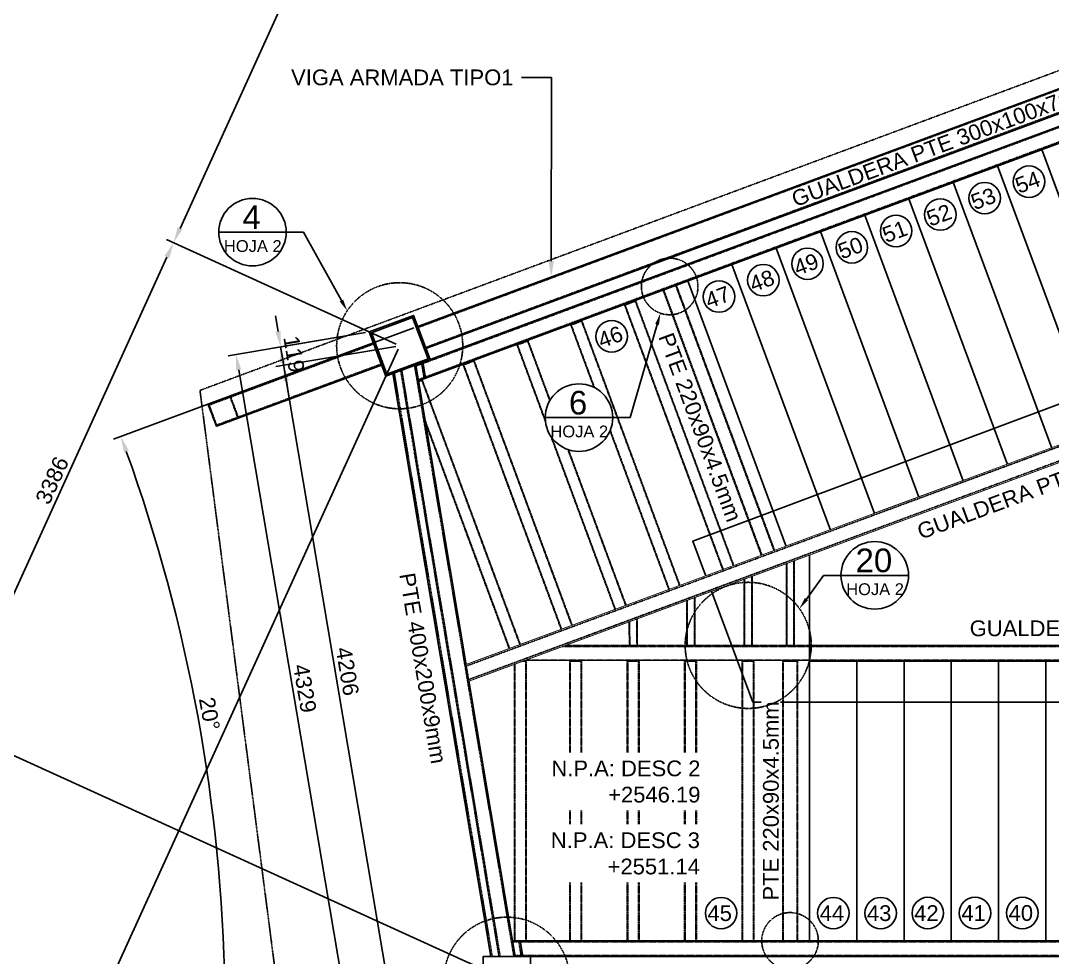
# Model space of a CAD drawing. Header units: millimetres. Extents: x -1367288 to 157996, y -18171 to 61708.
# Drawn here: x 20439 to 26993, y 27844 to 33795 of the extents above; entities that cross this region are included whole.
import ezdxf
from ezdxf import colors
from ezdxf.entities.mleader import LeaderData, LeaderLine
from ezdxf.enums import TextEntityAlignment as Align
from ezdxf.math import Vec2, Vec3

# ---------------------------------------------------------------- set-up
doc = ezdxf.new("R2010")
doc.units = ezdxf.units.MM
doc.header["$LTSCALE"] = 0.3
doc.set_wipeout_variables(frame=1)
doc.linetypes.add('HIDDEN', pattern=[9.525, 6.35, -3.175])
for name, color, linetype in [('EE-5', 7, 'Continuous'), ('EE-TEXTO 1', 4, 'Continuous'), ('EE-TEXTO 2', 2, 'Continuous'), ('SIM-COTAS', 1, 'Continuous'), ('SIM-OCULTOS', 8, 'HIDDEN'), ('SIM-PELDAÑOS', 5, 'Continuous'), ('SIM-PTE 300x1-4x150x3-8', 42, 'Continuous'), ('SIM-PTE 300x100x7', 213, 'Continuous'), ('SIM-PTE 300x300x10', 71, 'Continuous'), ('SIM-PTE 400x200x9', 64, 'Continuous')]:
    doc.layers.add(name, color=color, linetype=linetype)
doc.styles.add('ARIAL EE', font='arial.ttf')
doc.styles.get("Standard").update_dxf_attribs({"font": 'arial.ttf'})
doc.dimstyles.new('EE 1_STANDAR', dxfattribs={"dimtxt": 2, "dimasz": 2, "dimexe": 1, "dimexo": 0.5, "dimgap": 0.5, "dimtad": 1, "dimdec": 0, "dimdsep": 46, "dimtxsty": 'ARIAL EE', "dimcen": 1.5, "dimclrd": 256, "dimclre": 256, "dimclrt": 2, "dimadec": 0, "dimazin": 0, "dimtfac": 1, "dimtdec": 0, "dimtix": 1, "dimtmove": 0, "dimatfit": 2, "dimfxl": 1, "dimlwd": -1, "dimlwe": -1, "dimarcsym": 0})

# ---------------------------------------------------------------- blocks, each defined once
blk = doc.blocks.new('*D38')
at = {"layer": 'SIM-COTAS', "transparency": 16777216}
for p, q in [((22836.3, 31706.8), (20632.2, 26866.9)), ((23516.4, 27676.4), (22715.6, 25918.1)), ((22645.3, 26005), (20743.9, 26871))]:
    blk.add_line(p, q, dxfattribs=at)
for points in [[(20750.8, 26886.1), (20737, 26855.8), (20652.9, 26912.4)], [(22652.2, 26020.2), (22638.4, 25989.8), (22736.3, 25963.6)]]:
    blk.add_solid(points, dxfattribs=at)
at = {"layer": 'SIM-COTAS', "color": 2, "transparency": 16777216, "insert": (21726.1, 26507.2), "char_height": 100, "attachment_point": 5, "rotation": 335.51468, "style": 'ARIAL EE'}
blk.add_mtext('2289', dxfattribs=at)
blk = doc.blocks.new('*D40')
at = {"layer": 'SIM-COTAS', "transparency": 16777216}
for p, q in [((23504, 27709.5), (19960.9, 29323.1)), ((19457.8, 28097.7), (19964.9, 29211.4)), ((19060.6, 28168.7), (19461.8, 27986))]:
    blk.add_line(p, q, dxfattribs=at)
for points in [[(19949.8, 29218.3), (19980.1, 29204.5), (20006.4, 29302.4)], [(19442.6, 28104.6), (19472.9, 28090.8), (19416.3, 28006.7)]]:
    blk.add_solid(points, dxfattribs=at)
at = {"layer": 'SIM-COTAS', "color": 2, "transparency": 16777216, "insert": (19642.9, 28685.7), "char_height": 100, "attachment_point": 5, "rotation": 65.51468, "style": 'ARIAL EE'}
blk.add_mtext('1424', dxfattribs=at)
blk = doc.blocks.new('*D39')
at = {"layer": 'SIM-COTAS', "transparency": 16777216}
for p, q in [((22823.9, 31739.9), (21364.3, 32404.6)), ((20047.8, 29393.4), (21368.3, 32292.9)), ((23504, 27709.5), (19960.9, 29323.1))]:
    blk.add_line(p, q, dxfattribs=at)
for points in [[(21353.1, 32299.8), (21383.5, 32286), (21409.8, 32383.9)], [(20032.7, 29400.3), (20063, 29386.5), (20006.4, 29302.4)]]:
    blk.add_solid(points, dxfattribs=at)
at = {"layer": 'SIM-COTAS', "color": 2, "transparency": 16777216, "insert": (20638.8, 30874.7), "char_height": 100, "attachment_point": 5, "rotation": 65.51468, "style": 'ARIAL EE'}
blk.add_mtext('3386', dxfattribs=at)
blk = doc.blocks.new('*D41')
at = {"layer": 'SIM-COTAS', "transparency": 16777216}
for p, q in [((22666.4, 36086.3), (23067.6, 35903.6)), ((21451.2, 32474.9), (22980.7, 35833.3)), ((22823.9, 31739.9), (21364.3, 32404.6))]:
    blk.add_line(p, q, dxfattribs=at)
for points in [[(22965.5, 35840.2), (22995.8, 35826.4), (23022.1, 35924.3)], [(21436, 32481.8), (21466.4, 32468), (21409.8, 32383.9)]]:
    blk.add_solid(points, dxfattribs=at)
at = {"layer": 'SIM-COTAS', "color": 2, "transparency": 16777216, "insert": (22146.7, 34185.7), "char_height": 100, "attachment_point": 5, "rotation": 65.51468, "style": 'ARIAL EE'}
blk.add_mtext('3890', dxfattribs=at)
blk = doc.blocks.new('*D30')
at = {"layer": 'SIM-COTAS', "transparency": 16777216}
for p, q in [((22629.1, 31813.6), (22039.8, 31714.2)), ((22772.4, 27673.3), (22105.8, 31623.9)), ((23502.1, 27695), (22739.7, 27566.3))]:
    blk.add_line(p, q, dxfattribs=at)
for points in [[(22122.2, 31626.7), (22089.4, 31621.1), (22089.2, 31722.5)], [(22788.8, 27676), (22756, 27670.5), (22789, 27574.7)]]:
    blk.add_solid(points, dxfattribs=at)
at = {"layer": 'SIM-COTAS', "color": 2, "transparency": 16777216, "insert": (22514.1, 29661.2), "char_height": 100, "attachment_point": 5, "rotation": 279.57779, "style": 'ARIAL EE'}
blk.add_mtext('4206', dxfattribs=at)
blk = doc.blocks.new('*D32')
at = {"layer": 'SIM-COTAS', "transparency": 16777216}
for p, q in [((22073.6, 31820.8), (22056.9, 31919.4)), ((22629.3, 31813.1), (22040.9, 31713.8)), ((22822, 31725.4), (22060.7, 31596.9)), ((22090.2, 31722.2), (22110, 31605.2)), ((22126.6, 31506.6), (22143.2, 31408))]:
    blk.add_line(p, q, dxfattribs=at)
for points in [[(22090, 31823.5), (22057.1, 31818), (22090.2, 31722.2)], [(22143, 31509.4), (22110.2, 31503.8), (22110, 31605.2)]]:
    blk.add_solid(points, dxfattribs=at)
at = {"layer": 'SIM-COTAS', "color": 2, "transparency": 16777216, "insert": (22175.1, 31676.3), "char_height": 100, "attachment_point": 5, "rotation": 279.57779, "style": 'ARIAL EE'}
blk.add_mtext('119', dxfattribs=at)
blk = doc.blocks.new('*D33')
at = {"layer": 'SIM-COTAS', "transparency": 16777216}
for p, q in [((22629.1, 31813.6), (21757.9, 31666)), ((21823.9, 31575.8), (22513.5, 27504.3)), ((23352.1, 27545), (22480.9, 27397.4))]:
    blk.add_line(p, q, dxfattribs=at)
for points in [[(21840.3, 31578.6), (21807.4, 31573), (21807.2, 31674.4)], [(22529.9, 27507.1), (22497, 27501.6), (22530.2, 27405.8)]]:
    blk.add_solid(points, dxfattribs=at)
at = {"layer": 'SIM-COTAS', "color": 2, "transparency": 16777216, "insert": (22243.7, 29552.8), "char_height": 100, "attachment_point": 5, "rotation": 279.61298, "style": 'ARIAL EE'}
blk.add_mtext('4329', dxfattribs=at)
blk = doc.blocks.new('*D34')
at = {"layer": 'SIM-COTAS', "transparency": 16777216}
for p, q in [((22937.5, 31843.6), (21028.5, 31135.3)), ((22098.6, 27548.9), (21687.1, 27545.7))]:
    blk.add_line(p, q, dxfattribs=at)
blk.add_arc((11138, 27465.3), 10599.5, 0.97746, 19.81717, dxfattribs=at)
for points in [[(21094.1, 31053), (21125.4, 31064.5), (21075.4, 31152.6)], [(21752.6, 27646.3), (21719.2, 27645.9), (21737.1, 27546.1)]]:
    blk.add_solid(points, dxfattribs=at)
at = {"layer": 'SIM-COTAS', "color": 2, "transparency": 16777216, "insert": (21638.2, 29391.9), "char_height": 100, "attachment_point": 5, "rotation": 280.39732, "style": 'ARIAL EE'}
blk.add_mtext('20°', dxfattribs=at)
blk = doc.blocks.new('PELDAÑOS')
at = {"layer": 'EE-5'}
blk.add_circle((0, 0), 2, dxfattribs=at)
at = {"layer": 'EE-TEXTO 1', "style": 'ARIAL EE', "flags": 4}
blk.add_attdef('PELDAÑO', text='', height=2, dxfattribs=at).set_placement((0, 0), align=Align.MIDDLE_CENTER)
blk = doc.blocks.new('*D231')
at = {"layer": 'SIM-COTAS', "color": 2, "transparency": 16777216, "insert": (27811.4, 27692.5), "char_height": 100, "attachment_point": 5, "style": 'ARIAL EE', "bg_fill": 3, "box_fill_scale": 1.1, "bg_fill_color": 256, "bg_fill_true_color": 13158600, "bg_fill_transparency": 0}
blk.add_mtext('GUALDERA PTE 300x100x7mm', dxfattribs=at)
blk = doc.blocks.new('*D232')
at = {"layer": 'SIM-COTAS', "color": 2, "transparency": 16777216, "insert": (27484.6, 29934.1), "char_height": 100, "attachment_point": 5, "style": 'ARIAL EE', "bg_fill": 3, "box_fill_scale": 1.1, "bg_fill_color": 256, "bg_fill_true_color": 13158600, "bg_fill_transparency": 0}
blk.add_mtext('GUALDERA PTE 300x100x7mm', dxfattribs=at)
blk = doc.blocks.new('*D233')
at = {"layer": 'SIM-COTAS', "color": 2, "transparency": 16777216, "insert": (26296.5, 33009.7), "char_height": 100, "attachment_point": 5, "rotation": 20.35862, "style": 'ARIAL EE', "bg_fill": 3, "box_fill_scale": 1.1, "bg_fill_color": 256, "bg_fill_true_color": 13158600, "bg_fill_transparency": 0}
blk.add_mtext('GUALDERA PTE 300x100x7mm', dxfattribs=at)
blk = doc.blocks.new('*D234')
at = {"layer": 'SIM-COTAS', "color": 2, "transparency": 16777216, "insert": (27094.2, 30896.5), "char_height": 100, "attachment_point": 5, "rotation": 20.31801, "style": 'ARIAL EE', "bg_fill": 3, "box_fill_scale": 1.1, "bg_fill_color": 256, "bg_fill_true_color": 13158600, "bg_fill_transparency": 0}
blk.add_mtext('GUALDERA PTE 300x100x7mm', dxfattribs=at)
blk = doc.blocks.new('*D235')
at = {"layer": 'SIM-COTAS', "color": 2, "transparency": 16777216, "insert": (22994, 29681), "char_height": 100, "attachment_point": 5, "rotation": 279.53446, "style": 'ARIAL EE', "bg_fill": 3, "box_fill_scale": 1.1, "bg_fill_color": 256, "bg_fill_true_color": 13158600, "bg_fill_transparency": 0}
blk.add_mtext('PTE 400x200x9mm', dxfattribs=at)
blk = doc.blocks.new('*D608')
at = {"layer": 'SIM-COTAS', "color": 2, "transparency": 16777216, "insert": (25205.3, 28837.7), "char_height": 100, "attachment_point": 5, "rotation": 90, "style": 'ARIAL EE', "bg_fill": 3, "box_fill_scale": 1.1, "bg_fill_color": 256, "bg_fill_true_color": 13158600, "bg_fill_transparency": 0}
blk.add_mtext('PTE 220x90x4.5mm', dxfattribs=at)
blk = doc.blocks.new('*D611')
at = {"layer": 'SIM-COTAS', "color": 2, "transparency": 16777216, "insert": (24754.8, 31211.4), "char_height": 100, "attachment_point": 5, "rotation": 290.33961, "style": 'ARIAL EE', "bg_fill": 3, "box_fill_scale": 1.1, "bg_fill_color": 256, "bg_fill_true_color": 13158600, "bg_fill_transparency": 0}
blk.add_mtext('PTE 220x90x4.5mm', dxfattribs=at)
blk = doc.blocks.new('ITEM DETALLE')
at = {"color": 7, "transparency": 16777216}
blk.add_wipeout([(0, 4.29), (-0.84, 4.2), (-1.64, 3.96), (-2.38, 3.56), (-3.03, 3.03), (-3.56, 2.38), (-3.96, 1.64), (-4.2, 0.84), (-4.29, 0), (-4.2, -0.84), (-3.96, -1.64), (-3.56, -2.38), (-3.03, -3.03), (-2.38, -3.56), (-1.64, -3.96), (-0.84, -4.2), (0, -4.29), (0.84, -4.2), (1.64, -3.96), (2.38, -3.56), (3.03, -3.03), (3.56, -2.38), (3.96, -1.64), (4.2, -0.84), (4.29, 0), (4.2, 0.84), (3.96, 1.64), (3.56, 2.38), (3.03, 3.03), (2.38, 3.56), (1.64, 3.96), (0.84, 4.2)], dxfattribs=at)
at = {"layer": 'EE-5', "color": 7, "transparency": 16777216}
blk.add_line((-4.29, 0), (4.29, 0), dxfattribs=at)
blk.add_circle((0, 0), 4.29, dxfattribs=at)
at = {"layer": 'EE-TEXTO 1', "color": 4, "transparency": 16777216, "style": 'ARIAL EE'}
blk.add_attdef('X', text='', height=3, dxfattribs=at).set_placement((-0.11, 1.9), align=Align.MIDDLE_CENTER)
at = {"layer": 'EE-TEXTO 2', "color": 2, "transparency": 16777216, "style": 'ARIAL EE'}
blk.add_attdef('###', text='', height=1.5, dxfattribs=at).set_placement((0.04, -1.76), align=Align.MIDDLE_CENTER)

msp = doc.modelspace()

# ---------------------------------------------------------------- linework, layer by layer
at = {"layer": 'SIM-OCULTOS', "extrusion": (-0.000911223, -0.000243786, 1), "elevation": -37}
msp.add_lwpolyline([(29566.4, 34295.8), (22963.4, 31845.3), (23009.5, 31717.8), (29613.8, 34168.4)], close=True, dxfattribs=at)
at = {"layer": 'SIM-OCULTOS', "extrusion": (-0.000351106, 0.00195, 0.999998), "elevation": 54.5}
msp.add_lwpolyline([(21679.9, 31224.4), (22729.6, 31613.5), (22682.3, 31741), (21631.1, 31350.9)], close=True, dxfattribs=at)
at = {"layer": 'SIM-OCULTOS'}
for points, elevation in [([(23619.4, 27849.1), (22985.8, 31621.3), (22812.2, 31556.6), (23434.9, 27849.2)], -0.5), ([(25450.6, 29826.2), (23247.5, 29826.2), (23264.3, 29726.2), (25450.6, 29726.2)], 2.9), ([(23263.1, 29733.2), (31744.1, 29733.2), (31723.5, 29819.2), (23248.6, 29819.2)], 2.9)]:
    msp.add_lwpolyline(points, close=True, dxfattribs=dict(at, elevation=elevation))
at = {"layer": 'SIM-OCULTOS', "extrusion": (-0.002459, 0.00763, 0.999968), "elevation": 187.1}
for points in [[(21682.3, 31217.3), (21822.9, 31269.5), (21770.7, 31410.2), (21630.1, 31358)], [(21684.6, 31222.5), (21817.8, 31271.9), (21768.4, 31405), (21635.2, 31355.6)]]:
    msp.add_lwpolyline(points, close=True, dxfattribs=at)
at = {"layer": 'SIM-PELDAÑOS'}
for points, elevation in [([(27832.7, 31392.3), (27552, 31288.4), (26926.2, 32976.7), (27207.4, 33081), (27833, 31392.5)], 1.2), ([(27551.4, 31288.1), (27270.7, 31184.1), (26644.9, 32872.3), (26926.2, 32976.7), (27551.7, 31288.2)], 1), ([(27270.1, 31183.8), (26989.4, 31079.9), (26363.7, 32767.9), (26644.9, 32872.3), (27270.4, 31184)], 0.8), ([(26988.5, 31079.5), (26707.8, 30975.6), (26082.1, 32663.4), (26363.4, 32767.8), (26988.8, 31079.7)], 0.5), ([(26707.2, 30975.3), (26426.5, 30871.3), (25800.9, 32559), (26082.1, 32663.4), (26707.5, 30975.5)], 0.9), ([(26425.9, 30871.1), (26145.2, 30767.1), (25519.6, 32454.7), (25800.9, 32559), (26426.2, 30871.2)], 0.7)]:
    msp.add_lwpolyline(points, dxfattribs=dict(at, elevation=elevation))
at = {"layer": 'SIM-PTE 300x1-4x150x3-8', "extrusion": (-0.000911223, -0.000243786, 1), "elevation": -37}
msp.add_lwpolyline([(29563.7, 34302.3), (22960.9, 31852.3), (23013.3, 31711.7), (29616.2, 34161.8)], close=True, dxfattribs=at)
at = {"layer": 'SIM-PTE 300x1-4x150x3-8', "extrusion": (-0.000351106, 0.00195, 0.999998), "elevation": 54.5}
msp.add_lwpolyline([(21682.3, 31217.8), (22732.1, 31606.9), (22679.8, 31747.9), (21630.1, 31358.4)], close=True, dxfattribs=at)
at = {"layer": 'SIM-PTE 300x300x10', "extrusion": (0.007079, 0.001275, 0.999974), "elevation": 201.9}
for points in [[(22757.9, 31536.4), (23039, 31641), (22934.4, 31922.2), (22653.2, 31817.5)], [(22763.7, 31549.2), (23026.1, 31646.9), (22928.5, 31909.3), (22666.1, 31811.6)]]:
    msp.add_lwpolyline(points, close=True, dxfattribs=at)
at = {"layer": 'SIM-PTE 300x300x10', "elevation": 0.6}
msp.add_lwpolyline([(23376.8, 27549.1), (23676.8, 27549.1), (23676.8, 27849.1), (23376.8, 27849.1)], close=True, dxfattribs=at)
at = {"layer": 'SIM-PTE 400x200x9', "elevation": -0.5}
msp.add_lwpolyline([(23628.5, 27849.1), (22994.4, 31624.5), (22803.6, 31553.4), (23425.7, 27849.1)], close=True, dxfattribs=at)

# ---------------------------------------------------------------- block references
ref = msp.add_blockref('PELDAÑOS', (26844.2, 32771.4, 3.2), dxfattribs=dict(xscale=-50.00000000000001, yscale=50, zscale=50, rotation=20.3292838123346))
ref.add_attrib('PELDAÑO', '54', dxfattribs={"layer": 'EE-TEXTO 1', "height": 100, "rotation": 20.32928, "style": 'ARIAL EE'}).set_placement((26835.7, 32768.2, 3.2), align=Align.MIDDLE_CENTER)
ref = msp.add_blockref('PELDAÑOS', (26562.9, 32667.2, 3), dxfattribs=dict(xscale=-50.00000000000001, yscale=50, zscale=50, rotation=20.3292838123346))
ref.add_attrib('PELDAÑO', '53', dxfattribs={"layer": 'EE-TEXTO 1', "height": 100, "rotation": 20.32928, "style": 'ARIAL EE'}).set_placement((26554.4, 32664, 3), align=Align.MIDDLE_CENTER)
ref = msp.add_blockref('PELDAÑOS', (26281.3, 32562.9, 2.7), dxfattribs=dict(xscale=-50.00000000000001, yscale=50, zscale=50, rotation=20.3292838123346))
ref.add_attrib('PELDAÑO', '52', dxfattribs={"layer": 'EE-TEXTO 1', "height": 100, "rotation": 20.32928, "style": 'ARIAL EE'}).set_placement((26272.8, 32559.6, 2.7), align=Align.MIDDLE_CENTER)
ref = msp.add_blockref('PELDAÑOS', (26000.3, 32458.7, 2.7), dxfattribs=dict(xscale=-50.00000000000001, yscale=50, zscale=50, rotation=20.3292838123346))
ref.add_attrib('PELDAÑO', '51', dxfattribs={"layer": 'EE-TEXTO 1', "height": 100, "rotation": 20.32928, "style": 'ARIAL EE'}).set_placement((25991.7, 32455.5, 2.7), align=Align.MIDDLE_CENTER)
ref = msp.add_blockref('PELDAÑOS', (25719, 32354.5, 2.5), dxfattribs=dict(xscale=-50.00000000000001, yscale=50, zscale=50, rotation=20.3292838123346))
ref.add_attrib('PELDAÑO', '50', dxfattribs={"layer": 'EE-TEXTO 1', "height": 100, "rotation": 20.32928, "style": 'ARIAL EE'}).set_placement((25710.4, 32351.3, 2.5), align=Align.MIDDLE_CENTER)
ref = msp.add_blockref('PELDAÑOS', (25601.7, 28125.3, 0.8), dxfattribs=dict(xscale=-50, yscale=50, zscale=50))
ref.add_attrib('PELDAÑO', '44', dxfattribs={"layer": 'EE-TEXTO 1', "height": 100, "style": 'ARIAL EE'}).set_placement((25592.6, 28125.3, 0.8), align=Align.MIDDLE_CENTER)
ref = msp.add_blockref('PELDAÑOS', (25901.7, 28125.3, 0.8), dxfattribs=dict(xscale=-50, yscale=50, zscale=50))
ref.add_attrib('PELDAÑO', '43', dxfattribs={"layer": 'EE-TEXTO 1', "height": 100, "style": 'ARIAL EE'}).set_placement((25892.6, 28125.3, 0.8), align=Align.MIDDLE_CENTER)
ref = msp.add_blockref('PELDAÑOS', (26201.7, 28125.7, 1.4), dxfattribs=dict(xscale=-50, yscale=50, zscale=50))
ref.add_attrib('PELDAÑO', '42', dxfattribs={"layer": 'EE-TEXTO 1', "height": 100, "style": 'ARIAL EE'}).set_placement((26192.6, 28125.6, 1.4), align=Align.MIDDLE_CENTER)
ref = msp.add_blockref('PELDAÑOS', (26501.7, 28126, 1.6), dxfattribs=dict(xscale=-50, yscale=50, zscale=50))
ref.add_attrib('PELDAÑO', '41', dxfattribs={"layer": 'EE-TEXTO 1', "height": 100, "style": 'ARIAL EE'}).set_placement((26492.6, 28126, 1.6), align=Align.MIDDLE_CENTER)
ref = msp.add_blockref('PELDAÑOS', (26801.7, 28126.3, 1.7), dxfattribs=dict(xscale=-50, yscale=50, zscale=50))
ref.add_attrib('PELDAÑO', '40', dxfattribs={"layer": 'EE-TEXTO 1', "height": 100, "style": 'ARIAL EE'}).set_placement((26792.6, 28126.3, 1.7), align=Align.MIDDLE_CENTER)

# ---------------------------------------------------------------- dimensions: what is measured, and where the dimension line sits
at = {"layer": 'SIM-COTAS'}
dim = msp.add_linear_dim(base=(22110, 31605.2), p1=(22654, 31817.3), p2=(22846.7, 31729.5, -0.3), angle=279.57779, dimstyle='EE 1_STANDAR', dxfattribs=at)
dim.commit()
dim.dimension.update_dxf_attribs({"geometry": '*D32', "text_midpoint": (22175.1, 31676.3)})

# ---------------------------------------------------------------- leaders
ml = msp.add_multileader_block('Standard', dxfattribs=at)
ml.set_content('ITEM DETALLE', color=256, scale=50)
ml.set_attribute('X', '4', width=0)
ml.set_attribute('###', 'HOJA 2', width=0)
ml.set_leader_properties(color=256)
ml.build(insert=Vec2(0, 0))
ml.multileader.update_dxf_attribs({"arrow_head_size": 75, "scale": 50})
ctx = ml.context
ctx.base_point, ctx.scale, ctx.char_height, ctx.arrow_head_size, ctx.landing_gap_size, ctx.plane_origin = Vec3(21697.2, 32450.9), 50, 200, 75, 100, Vec3(20261.9, 32249.5)
notes = []
notes.append((ctx, [(1, (1, 1, 0), (22236.1, 32450.9), (-1, 0), 110.4, [(0, [(22513.1, 31951.1)], 0, [])])]))
ctx.block.insert = Vec3(21911.5, 32450.9)
for ctx, leaders in notes:
    for number, flags, end, landing, length, lines in leaders:
        leader = LeaderData()
        leader.index, (leader.has_last_leader_line, leader.has_dogleg_vector, leader.attachment_direction) = number, flags
        leader.last_leader_point, leader.dogleg_vector, leader.dogleg_length = Vec3(end), Vec3(landing), length
        for number, points, colour, breaks in lines:
            line = LeaderLine()
            line.index, line.vertices, line.color, line.breaks = number, Vec3.list(points), colors.encode_raw_color(colour), breaks
            leader.lines.append(line)
        ctx.leaders.append(leader)

# ---------------------------------------------------------------- next in the draw order: wipeouts: each hides what was drawn before it
msp.add_wipeout([(25450.6, 29726.2), (23622.4, 29726.2), (23285.2, 29601.4), (23562.7, 27949.2), (25450.7, 27949.2)]).translate(0, 0, 1.4).dxf.layer = 'SIM-PELDAÑOS'

# ---------------------------------------------------------------- next in the draw order: linework, layer by layer
at = {"layer": 'SIM-OCULTOS'}
msp.add_lwpolyline([(30828.1, 34889.8), (30828.1, 34889.8), (21578, 31446), (22086.1, 27523.3), (32290.1, 27523.3, -0.05408), (32134.8, 24869), (32134.8, 24869), (35690.1, 32675.6)], format="xyb", close=True, dxfattribs=at)
at = {"layer": 'SIM-OCULTOS', "elevation": 1.6}
for points in [[(23478.1, 27849.1), (23579.5, 27849.1), (22948.3, 31607.3), (22852.9, 31571.7)], [(23485.2, 27849.1), (23572.4, 27849.1), (22941.4, 31604.6), (22859.6, 31574.2)]]:
    msp.add_lwpolyline(points, close=True, dxfattribs=at)

# ---------------------------------------------------------------- next in the draw order: block references
ref = msp.add_blockref('PELDAÑOS', (24888.7, 28125.3, 0.8), dxfattribs=dict(xscale=-50, yscale=50, zscale=50))
ref.add_attrib('PELDAÑO', '45', dxfattribs={"layer": 'EE-TEXTO 1', "height": 100, "style": 'ARIAL EE'}).set_placement((24879.6, 28125.3, 0.8), align=Align.MIDDLE_CENTER)

# ---------------------------------------------------------------- next in the draw order: dimensions: what is measured, and where the dimension line sits
at = {"layer": 'SIM-COTAS'}
dim = msp.add_linear_dim(base=(20006.4, 29302.4), p1=(19037.8, 28179.1), p2=(23526.8, 27699.1, 0.6), angle=65.51468, dimstyle='EE 1_STANDAR', dxfattribs=at)
dim.commit()
dim.dimension.update_dxf_attribs({"geometry": '*D40', "text_midpoint": (19642.9, 28685.7)})

# ---------------------------------------------------------------- next in the draw order: leaders
at = {"layer": 'SIM-COTAS', "linetype": 'Continuous'}
ml = msp.add_multileader_mtext('Standard', dxfattribs=at)
ml.set_content('\\A1;{\\C2;COLUMNA\\PPTE 300x300x10mm}', color=256)
ml.set_leader_properties()
ml.build(insert=Vec2(0, 0))
ml.multileader.update_dxf_attribs({"dogleg_length": 0.0025, "arrow_head_size": 100, "scale": 50})
ctx = ml.context
ctx.base_point, ctx.scale, ctx.char_height, ctx.arrow_head_size, ctx.landing_gap_size, ctx.plane_origin = Vec3(10415.2, 28133.7), 50, 100, 100, 50, Vec3(14917.8, 12737.3)
notes = []
notes.append((ctx, [(1, (1, 1, 0), (10223, 28133.7), (1, 0), 192.2, [(0, [(9977.6, 27849.5)], 0, [])])]))
ctx.mtext.insert, ctx.mtext.rotation, ctx.mtext.width, ctx.mtext.defined_height, ctx.mtext.flow_direction = Vec3(10465.2, 28184.6), 6.283185, 1318.047, 411.1, 5
for ctx, leaders in notes:
    for number, flags, end, landing, length, lines in leaders:
        leader = LeaderData()
        leader.index, (leader.has_last_leader_line, leader.has_dogleg_vector, leader.attachment_direction) = number, flags
        leader.last_leader_point, leader.dogleg_vector, leader.dogleg_length = Vec3(end), Vec3(landing), length
        for number, points, colour, breaks in lines:
            line = LeaderLine()
            line.index, line.vertices, line.color, line.breaks = number, Vec3.list(points), colors.encode_raw_color(colour), breaks
            leader.lines.append(line)
        ctx.leaders.append(leader)

# ---------------------------------------------------------------- next in the draw order: wipeouts: each hides what was drawn before it
msp.add_wipeout([(22965.2, 31506.7), (24676.1, 32141.6), (25301.5, 30454.6), (23268.1, 29701.7)]).translate(0, 0, 0.7)

# ---------------------------------------------------------------- next in the draw order: linework, layer by layer
at = {"layer": 'SIM-COTAS'}
msp.add_lwpolyline([(30743.9, 29465.5), (25090.9, 29465.5), (24708.5, 30487.4), (29665.2, 32342.1), (29097.1, 32231.3), (29186.7, 32036.1)], dxfattribs=at)
at = {"layer": 'SIM-PELDAÑOS', "elevation": 0.7}
for points in [[(26144.6, 30766.8), (25863.9, 30662.9), (25238.4, 32350.3), (25519.6, 32454.7), (26144.9, 30767)], [(25863.5, 30662.7), (25582.8, 30558.8), (24957.4, 32246), (25238.7, 32350.4), (25863.9, 30662.9)], [(25582.2, 30558.5), (25301.5, 30454.6), (24676.1, 32141.6), (24957.4, 32246), (25582.5, 30558.7)], [(24676.1, 32141.6), (25301.5, 30454.6), (23268.1, 29701.7), (22965.2, 31506.7), (24676.1, 32141.6)]]:
    msp.add_lwpolyline(points, dxfattribs=at)

# ---------------------------------------------------------------- next in the draw order: block references
ref = msp.add_blockref('PELDAÑOS', (25437.4, 32250.2, 2.9), dxfattribs=dict(xscale=-50.00000000000001, yscale=50, zscale=50, rotation=20.3292838123346))
ref.add_attrib('PELDAÑO', '49', dxfattribs={"layer": 'EE-TEXTO 1', "height": 100, "rotation": 20.32928, "style": 'ARIAL EE'}).set_placement((25428.8, 32247, 2.9), align=Align.MIDDLE_CENTER)
ref = msp.add_blockref('PELDAÑOS', (25156.4, 32146.1, 2.9), dxfattribs=dict(xscale=-50.00000000000001, yscale=50, zscale=50, rotation=20.3292838123346))
ref.add_attrib('PELDAÑO', '48', dxfattribs={"layer": 'EE-TEXTO 1', "height": 100, "rotation": 20.32928, "style": 'ARIAL EE'}).set_placement((25147.8, 32142.9, 2.9), align=Align.MIDDLE_CENTER)
ref = msp.add_blockref('PELDAÑOS', (24193.4, 31789.2, 3.1), dxfattribs=dict(xscale=-50.00000000000001, yscale=50, zscale=50, rotation=20.3292838123346))
ref.add_attrib('PELDAÑO', '46', dxfattribs={"layer": 'EE-TEXTO 1', "height": 100, "rotation": 20.32928, "style": 'ARIAL EE'}).set_placement((24184.8, 31786, 3.1), align=Align.MIDDLE_CENTER)

# ---------------------------------------------------------------- next in the draw order: dimensions: what is measured, and where the dimension line sits
at = {"layer": 'SIM-COTAS'}
for base, p1, p2, angle, picture, middle in [((23022.1, 35924.3), (22846.7, 31729.5, -0.3), (22643.6, 36096.7), 65.51468, '*D41', (22146.7, 34185.7)), ((21409.8, 32383.9), (23526.8, 27699.1, 0.6), (22846.7, 31729.5, -0.3), 65.51468, '*D39', (20638.8, 30874.7)), ((22089.1511, 31722.4903), (23526.7558, 27699.143, 0.5839), (22653.7775, 31817.7646, 0.9664), 279.57779, '*D30', (22514.0976, 29661.2318)), ((20652.9, 26912.4), (23526.8, 27699.1, 0.6), (22846.7, 31729.5, -0.3), 335.51468, '*D38', (21726.1, 26507.2))]:
    dim = msp.add_linear_dim(base=base, p1=p1, p2=p2, angle=angle, dimstyle='EE 1_STANDAR', dxfattribs=at)
    dim.commit()
    dim.dimension.update_dxf_attribs({"geometry": picture, "text_midpoint": middle})
dim = msp.add_angular_dim_2l(base=(21656.7, 28771.2), line1=((29563.7, 34302.3, -1.7), (22960.9, 31852.3, -8.3)), line2=((22123.6, 27549.1, 0.6), (31968.8, 27624.1, 0.6)), dimstyle='EE 1_STANDAR', override={"dimscale": 0}, dxfattribs=at)
dim.commit()
dim.dimension.update_dxf_attribs({"geometry": '*D34', "text_midpoint": (21638.2, 29391.9)})
dim = msp.add_aligned_dim(p1=(22653.8, 31817.8, 1), p2=(23376.8, 27549.1, 0.6), distance=-858.7, dimstyle='EE 1_STANDAR', dxfattribs=at)
dim.commit()
dim.dimension.update_dxf_attribs({"geometry": '*D33', "text_midpoint": (22243.7, 29552.8)})

# ---------------------------------------------------------------- next in the draw order: dimensions: what is measured, and where the dimension line sits
for p1, p2, distance, picture, middle in [((29751.8, 34126.6, 2.6), (22949.1, 31602.3, 0.6), -78.3, '*D233', (26296.5, 33009.7)), ((31721.8, 29826.2, 0.8), (23247.5, 29826.2, 2.9), -31.2, '*D232', (27484.6, 29934.1))]:
    dim = msp.add_aligned_dim(p1=p1, p2=p2, distance=distance, text='GUALDERA PTE 300x100x7mm', dimstyle='EE 1_STANDAR', override={"dimse1": 1, "dimse2": 1, "dimsd1": 1, "dimsd2": 1, "dimtfill": 1}, dxfattribs=at)
    dim.commit()
    dim.dimension.update_dxf_attribs({"geometry": picture, "text_midpoint": middle})
dim = msp.add_linear_dim(base=(32043.2, 27615.8), p1=(23579.5, 27849.1, 1.4), p2=(32043.2, 27849.1), text='GUALDERA PTE 300x100x7mm', dimstyle='EE 1_STANDAR', override={"dimse1": 1, "dimse2": 1, "dimsd1": 1, "dimsd2": 1, "dimtfill": 1}, dxfattribs=at)
dim.commit()
dim.dimension.update_dxf_attribs({"geometry": '*D231', "text_midpoint": (27811.4, 27692.5)})

# ---------------------------------------------------------------- next in the draw order: linework, layer by layer
at = {"layer": 'SIM-OCULTOS', "elevation": 1.4}
msp.add_lwpolyline([(23578.4, 27856.2), (32043.2, 27856.5), (32035, 27942.5), (23563.9, 27942.2)], close=True, dxfattribs=at)
at = {"layer": 'SIM-PTE 300x100x7', "elevation": 1.4}
msp.add_lwpolyline([(23579.5, 27849.2), (32043.8, 27849.5), (32034.3, 27949.5), (23562.7, 27949.2)], close=True, dxfattribs=at)

# ---------------------------------------------------------------- next in the draw order: dimensions: what is measured, and where the dimension line sits
at = {"layer": 'SIM-COTAS'}
dim = msp.add_aligned_dim(p1=(23285.2, 29601.4, 1.7), p2=(30828.1, 32394.2, 3.9), distance=-184.8, text='GUALDERA PTE 300x100x7mm', dimstyle='EE 1_STANDAR', override={"dimse1": 1, "dimse2": 1, "dimsd1": 1, "dimsd2": 1, "dimtfill": 1}, dxfattribs=at)
dim.commit()
dim.dimension.update_dxf_attribs({"geometry": '*D234', "text_midpoint": (27094.2, 30896.5)})

# ---------------------------------------------------------------- next in the draw order: linework, layer by layer
at = {"layer": 'SIM-OCULTOS'}
for points, elevation in [([(25144.9, 30396.5), (25229.3, 30427.8), (24603.9, 32114.8), (24519.6, 32083.5)], 0.7), ([(24599.7, 32113.3), (24523.8, 32085.1), (25149.2, 30398.1), (25225.1, 30426.2)], 0.7), ([(25303.2, 29826.2), (25353.2, 29826.2), (25353.2, 30367.1), (25303.2, 30348.6)], 2.9), ([(25351.2, 29826.2), (25305.2, 29826.2), (25305.2, 30349.3), (25351.2, 30366.3)], 2.9), ([(25035.8, 29826.2), (25085.8, 29826.2), (25085.8, 30268), (25035.8, 30249.5)], 10.2), ([(25083.8, 29826.2), (25037.8, 29826.2), (25037.8, 30250.3), (25083.8, 30267.3)], 10.2), ([(24671.1, 29826.2), (24721.1, 29826.2), (24721.1, 30133), (24671.1, 30114.5)], 10.2), ([(24719.1, 29826.2), (24673.1, 29826.2), (24673.1, 30115.2), (24719.1, 30132.3)], 10.2), ([(24306.4, 29826.2), (24356.4, 29826.2), (24354.4, 29997.2), (24304.4, 29978.7)], 10.2), ([(24354.4, 29826.2), (24308.4, 29826.2), (24306.4, 29979.5), (24352.4, 29996.5)], 10.2), ([(23575.1, 27949.1), (23650.1, 27949.1), (23650.1, 29726.2), (23575.1, 29726.2)], 2), ([(23647.1, 29726.2), (23578.1, 29726.2), (23578.1, 27949.1), (23647.1, 27949.1)], 2), ([(23927.3, 27949.1), (24002.3, 27949.1), (24002.3, 29726.2), (23927.3, 29726.2)], 2), ([(23999.3, 29726.2), (23930.3, 29726.2), (23930.3, 27949.1), (23999.3, 27949.1)], 2), ([(24292, 27949.1), (24367, 27949.1), (24367, 29726.2), (24292, 29726.2)], 2), ([(24364, 29726.2), (24295, 29726.2), (24295, 27949.1), (24364, 27949.1)], 2), ([(24656.7, 27949.1), (24731.7, 27949.1), (24731.7, 29726.2), (24656.7, 29726.2)], 2), ([(24728.7, 29726.2), (24659.7, 29726.2), (24659.7, 27949.1), (24728.7, 27949.1)], 2), ([(25021.4, 27949.1), (25096.4, 27949.1), (25096.4, 29726.2), (25021.4, 29726.2)], 2), ([(25093.4, 29726.2), (25024.4, 29726.2), (25024.4, 27949.1), (25093.4, 27949.1)], 2), ([(25281.4, 27949.2), (25371.4, 27949.2), (25371.3, 29726.2), (25281.3, 29726.2)], -5.3), ([(25283.3, 27949.2), (25373.3, 27949.2), (25373.2, 29726.2), (25283.2, 29726.2)], -4.4)]:
    msp.add_lwpolyline(points, close=True, dxfattribs=dict(at, elevation=elevation))
at = {"layer": 'SIM-OCULTOS', "extrusion": (7.32275e-05, 1.31502e-05, 1), "elevation": 5.3}
for points in [[(24899.4, 30305.6), (24969.8, 30331.6), (24346.3, 32013.5), (24276, 31987.4)], [(24343.5, 32012.4), (24278.8, 31988.5), (24902.3, 30306.6), (24967, 30330.6)], [(24557.5, 30178.8), (24627.8, 30204.9), (24004.4, 31886.7), (23934, 31860.6)], [(24001.5, 31885.7), (23936.8, 31861.7), (24560.3, 30179.9), (24625, 30203.8)], [(24215.5, 30052), (24285.9, 30078.1), (23662.4, 31760), (23592.1, 31733.9)], [(23659.6, 31758.9), (23594.9, 31734.9), (24218.3, 30053.1), (24283, 30077.1)]]:
    msp.add_lwpolyline(points, close=True, dxfattribs=at)
at = {"layer": 'SIM-PELDAÑOS', "elevation": 1.4}
for points in [[(25450.7, 27949.2), (25750.7, 27949.2), (25750.6, 29725.7), (25450.6, 29725.7)], [(25750.7, 27949.2), (26050.7, 27949.2), (26050.6, 29725.7), (25750.6, 29725.7)], [(26050.7, 27949.2), (26350.7, 27949.2), (26350.6, 29725.7), (26050.6, 29725.7)], [(26350.7, 27949.2), (26650.7, 27949.2), (26650.6, 29725.7), (26350.6, 29725.7)], [(26650.7, 27949.2), (26950.7, 27949.2), (26950.6, 29725.7), (26650.6, 29725.7)], [(26950.7, 27949.2), (27250.7, 27949.2), (27250.6, 29725.7), (26950.6, 29725.7)]]:
    msp.add_lwpolyline(points, close=True, dxfattribs=at)

# ---------------------------------------------------------------- next in the draw order: dimensions: what is measured, and where the dimension line sits
at = {"layer": 'SIM-COTAS'}
dim = msp.add_aligned_dim(p1=(22803.6, 31553.4, -0.5), p2=(23425.7, 27849.1, -0.5), distance=-198.4, text='PTE 400x200x9mm', dimstyle='EE 1_STANDAR', override={"dimse1": 1, "dimse2": 1, "dimsd1": 1, "dimsd2": 1, "dimtfill": 1}, dxfattribs=at)
dim.commit()
dim.dimension.update_dxf_attribs({"geometry": '*D235', "text_midpoint": (22994, 29681)})

# ---------------------------------------------------------------- next in the draw order: leaders
at = {"layer": 'SIM-COTAS', "linetype": 'Continuous'}
ml = msp.add_multileader_mtext('Standard', dxfattribs=at)
ml.set_content('{\\C2;VIGA ARMADA TIPO1}', color=256)
ml.set_leader_properties()
ml.build(insert=Vec2(0, 0))
ml.multileader.update_dxf_attribs({"dogleg_length": 0.0025, "arrow_head_size": 100, "scale": 50})
ctx = ml.context
ctx.base_point, ctx.scale, ctx.char_height, ctx.arrow_head_size, ctx.landing_gap_size, ctx.plane_origin = Vec3(22549.6, 33433.5), 50, 100, 100, 50, Vec3(19214.7, 19055.5)
ctx.text_align_type = 2
notes = []
notes.append((ctx, [(1, (1, 1, 0), (23811.7, 33433.5), (-1, 0), 192.2, [(0, [(23809.3, 32167.1)], 0, [])])]))
ctx.mtext.insert, ctx.mtext.width, ctx.mtext.defined_height, ctx.mtext.alignment, ctx.mtext.flow_direction = Vec3(23569.5, 33484.4), 1279.778, 411.1, 3, 5
ml = msp.add_multileader_mtext('Standard', dxfattribs=at)
ml.set_content('{\\C2;VIGA ARMADA TIPO1}', color=256)
ml.set_leader_properties()
ml.build(insert=Vec2(0, 0))
ml.multileader.update_dxf_attribs({"dogleg_length": 0.0025, "arrow_head_size": 100, "scale": 50})
ctx = ml.context
ctx.base_point, ctx.scale, ctx.char_height, ctx.arrow_head_size, ctx.landing_gap_size, ctx.plane_origin = Vec3(44807.3, 33355), 50, 100, 100, 50, Vec3(41472.4, 19070.8)
ctx.text_align_type = 2
notes.append((ctx, [(1, (1, 1, 0), (46069.4, 33355), (-1, 0), 192.2, [(0, [(46069.4, 32263.1)], 0, [])])]))
ctx.mtext.insert, ctx.mtext.width, ctx.mtext.defined_height, ctx.mtext.alignment, ctx.mtext.flow_direction = Vec3(45827.2, 33405.8), 1279.778, 411.1, 3, 5
for ctx, leaders in notes:
    for number, flags, end, landing, length, lines in leaders:
        leader = LeaderData()
        leader.index, (leader.has_last_leader_line, leader.has_dogleg_vector, leader.attachment_direction) = number, flags
        leader.last_leader_point, leader.dogleg_vector, leader.dogleg_length = Vec3(end), Vec3(landing), length
        for number, points, colour, breaks in lines:
            line = LeaderLine()
            line.index, line.vertices, line.color, line.breaks = number, Vec3.list(points), colors.encode_raw_color(colour), breaks
            leader.lines.append(line)
        ctx.leaders.append(leader)

# ---------------------------------------------------------------- next in the draw order: linework, layer by layer
at = {"layer": 'SIM-OCULTOS', "extrusion": (7.32275e-05, 1.31502e-05, 1), "elevation": 5.3}
for points in [[(23873.6, 29925.3), (23943.9, 29951.4), (23320.4, 31633.2), (23250.1, 31607.1)], [(23317.6, 31632.1), (23252.9, 31608.2), (23876.4, 29926.3), (23941.1, 29950.3)], [(23543.3, 29802.9), (23613.7, 29828.9), (22990.2, 31510.8), (22966, 31501.7), (23009.5, 31242.9)], [(22987.4, 31509.7), (22966.1, 31501.7), (23006.9, 31258.7), (23546.1, 29803.9), (23610.8, 29827.9)]]:
    msp.add_lwpolyline(points, close=True, dxfattribs=at)
at = {"layer": 'SIM-OCULTOS'}
msp.add_circle((23526.8, 27699.1, 0.6), 400.5, dxfattribs=at)
at = {"layer": 'SIM-PELDAÑOS', "elevation": 1.4}
msp.add_lwpolyline([(25450.6, 30403.1), (23622.4, 29726.2), (23285.2, 29601.4), (23562.7, 27949.2), (25450.7, 27949.2), (25450.6, 30403.1)], dxfattribs=at)
at = {"layer": 'SIM-PTE 300x100x7', "extrusion": (-0.000170686, -3.0585e-05, 1), "elevation": -3.2}
msp.add_lwpolyline([(23285.2, 29601.4), (30828.1, 32394.2), (30781.9, 32483.8), (23268.4, 29701.7)], close=True, dxfattribs=at)

# ---------------------------------------------------------------- next in the draw order: texts
at = {"layer": 'SIM-COTAS', "color": 2, "char_height": 100, "attachment_point": 9, "style": 'ARIAL EE', "bg_fill": 3, "box_fill_scale": 1.5, "bg_fill_color": 256, "bg_fill_transparency": 0}
for s, insert, width in [('N.P.A: DESC 2\\P+2546.19', (24757.3, 28826.7), 940.343), ('N.P.A: DESC 3\\P+2551.14', (24754, 28370.3), 946.398)]:
    msp.add_mtext(s, dxfattribs=dict(at, insert=insert, width=width))

# ---------------------------------------------------------------- next in the draw order: wipeouts: each hides what was drawn before it
msp.add_wipeout([(30781.9, 32483.8), (30828.1, 32394.2), (23285.2, 29601.4), (23268.4, 29701.7)]).translate(0, 0, 3.1).dxf.layer = 'SIM-PTE 300x100x7'

# ---------------------------------------------------------------- next in the draw order: linework, layer by layer
at = {"layer": 'SIM-OCULTOS', "extrusion": (-0.000170686, -3.0585e-05, 1)}
for points, elevation in [([(22964, 31513.7), (29809, 34053.9), (29753, 34124.9), (22949.5, 31600.1)], -6.1), ([(23284, 29608.4), (30824.9, 32400.5), (30784.7, 32477.4), (23269.5, 29694.7)], -3.2)]:
    msp.add_lwpolyline(points, close=True, dxfattribs=dict(at, elevation=elevation))
at = {"layer": 'SIM-OCULTOS'}
msp.add_circle((22846.7, 31729.5, -0.3), 400.5, dxfattribs=at)
at = {"layer": 'SIM-PTE 300x100x7', "extrusion": (-0.000170686, -3.0585e-05, 1), "elevation": -6.1}
msp.add_lwpolyline([(22965.2, 31506.7), (29813.3, 34048), (29748.5, 34130.7), (22948.3, 31607.3)], close=True, dxfattribs=at)
at = {"layer": 'SIM-PTE 300x100x7', "elevation": 2.9}
msp.add_lwpolyline([(25450.6, 29725.7), (31745.8, 29726.2), (31721.8, 29826.2), (25450.6, 29826.3)], close=True, dxfattribs=at)

# ---------------------------------------------------------------- next in the draw order: leaders
at = {"layer": 'SIM-COTAS'}
ml = msp.add_multileader_block('Standard', dxfattribs=at)
ml.set_content('ITEM DETALLE', color=256, scale=50)
ml.set_attribute('X', '20', width=0)
ml.set_attribute('###', 'HOJA 2', width=0)
ml.set_leader_properties(color=256)
ml.build(insert=Vec2(0, 0))
ml.multileader.update_dxf_attribs({"arrow_head_size": 75, "scale": 50})
ctx = ml.context
ctx.base_point, ctx.scale, ctx.char_height, ctx.arrow_head_size, ctx.landing_gap_size, ctx.plane_origin = Vec3(25650.3, 30271.1), 50, 200, 75, 100, Vec3(24289.3, 30028.3)
notes = []
notes.append((ctx, [(0, (1, 1, 0), (25540, 30271.1), (1, 0), 110.4, [(0, [(25386.1, 30059.7)], 0, [])])]))
ctx.block.insert = Vec3(25864.6, 30271.1)
for ctx, leaders in notes:
    for number, flags, end, landing, length, lines in leaders:
        leader = LeaderData()
        leader.index, (leader.has_last_leader_line, leader.has_dogleg_vector, leader.attachment_direction) = number, flags
        leader.last_leader_point, leader.dogleg_vector, leader.dogleg_length = Vec3(end), Vec3(landing), length
        for number, points, colour, breaks in lines:
            line = LeaderLine()
            line.index, line.vertices, line.color, line.breaks = number, Vec3.list(points), colors.encode_raw_color(colour), breaks
            leader.lines.append(line)
        ctx.leaders.append(leader)

# ---------------------------------------------------------------- next in the draw order: dimensions: what is measured, and where the dimension line sits
dim = msp.add_aligned_dim(p1=(24603.9, 32114.8, -0.9), p2=(25229.3, 30427.9, 0.7), distance=-248.6, text='PTE 220x90x4.5mm', dimstyle='EE 1_STANDAR', override={"dimse1": 1, "dimse2": 1, "dimsd1": 1, "dimsd2": 1, "dimtfill": 1}, dxfattribs=at)
dim.commit()
dim.dimension.update_dxf_attribs({"geometry": '*D611', "text_midpoint": (24754.8, 31211.4)})
dim = msp.add_linear_dim(base=(25281.3, 29726.2), p1=(25371.4, 27949.2, -5.3), p2=(25371.3, 29726.2, -5.3), angle=90, text='PTE 220x90x4.5mm', dimstyle='EE 1_STANDAR', override={"dimse1": 1, "dimse2": 1, "dimsd1": 1, "dimsd2": 1, "dimtfill": 1}, dxfattribs=at)
dim.commit()
dim.dimension.update_dxf_attribs({"geometry": '*D608', "text_midpoint": (25205.3, 28837.7)})

# ---------------------------------------------------------------- next in the draw order: linework, layer by layer
at = {"layer": 'SIM-OCULTOS'}
for centre, radius in [((24561.8, 32106.2, -6), 179.7), ((25060.8, 29826.2, 10.2), 400.5), ((25326.4, 27949.2, -5.3), 179.7)]:
    msp.add_circle(centre, radius, dxfattribs=at)

# ---------------------------------------------------------------- next in the draw order: block references
ref = msp.add_blockref('PELDAÑOS', (24875.3, 32042, 2.9), dxfattribs=dict(xscale=-50.00000000000001, yscale=50, zscale=50, rotation=20.3292838123346))
ref.add_attrib('PELDAÑO', '47', dxfattribs={"layer": 'EE-TEXTO 1', "height": 100, "rotation": 20.32928, "style": 'ARIAL EE'}).set_placement((24866.8, 32038.7, 2.9), align=Align.MIDDLE_CENTER)

# ---------------------------------------------------------------- next in the draw order: leaders
at = {"layer": 'SIM-COTAS', "linetype": 'Continuous'}
ml = msp.add_multileader_mtext('Standard', dxfattribs=at)
ml.set_content('{\\C2;ESCALERA PRINCIPAL}', color=256)
ml.set_leader_properties()
ml.build(insert=Vec2(0, 0))
ml.multileader.update_dxf_attribs({"dogleg_length": 0.0025, "arrow_head_size": 600, "scale": 300})
ctx = ml.context
ctx.base_point, ctx.scale, ctx.char_height, ctx.arrow_head_size, ctx.landing_gap_size, ctx.plane_origin = Vec3(110399.3, 33388), 300, 600, 600, 300, Vec3(111962.6, 19069.4)
ctx.text_align_type = 2
notes = []
notes.append((ctx, [(1, (1, 1, 0), (116559.7, 33388), (-1, 0), 1153.2, [(0, [(116559.7, 30570.8)], 0, [])])]))
ctx.mtext.insert, ctx.mtext.width, ctx.mtext.defined_height, ctx.mtext.alignment, ctx.mtext.flow_direction = Vec3(115106.4, 33693.1), 4941.314, 2466.6, 3, 5
at = {"layer": 'SIM-COTAS'}
ml = msp.add_multileader_block('Standard', dxfattribs=at)
ml.set_content('ITEM DETALLE', color=256, scale=50)
ml.set_attribute('X', '6', width=0)
ml.set_attribute('###', 'HOJA 2', width=0)
ml.set_leader_properties(color=256)
ml.build(insert=Vec2(0, 0))
ml.multileader.update_dxf_attribs({"arrow_head_size": 75, "scale": 50})
ctx = ml.context
ctx.base_point, ctx.scale, ctx.char_height, ctx.arrow_head_size, ctx.landing_gap_size, ctx.plane_origin = Vec3(23771.3, 31273.1, -0.7), 50, 200, 75, 100, Vec3(23333.8, 29715, -0.7)
notes.append((ctx, [(1, (1, 1, 0), (24310.2, 31273.1, -0.7), (-1, 0), 110.4, [(0, [(24502.8, 31936.4, -0.7)], 0, [])])]))
ctx.block.insert = Vec3(23985.6, 31273.1, -0.7)
for ctx, leaders in notes:
    for number, flags, end, landing, length, lines in leaders:
        leader = LeaderData()
        leader.index, (leader.has_last_leader_line, leader.has_dogleg_vector, leader.attachment_direction) = number, flags
        leader.last_leader_point, leader.dogleg_vector, leader.dogleg_length = Vec3(end), Vec3(landing), length
        for number, points, colour, breaks in lines:
            line = LeaderLine()
            line.index, line.vertices, line.color, line.breaks = number, Vec3.list(points), colors.encode_raw_color(colour), breaks
            leader.lines.append(line)
        ctx.leaders.append(leader)

doc.saveas('drawing.dxf')
